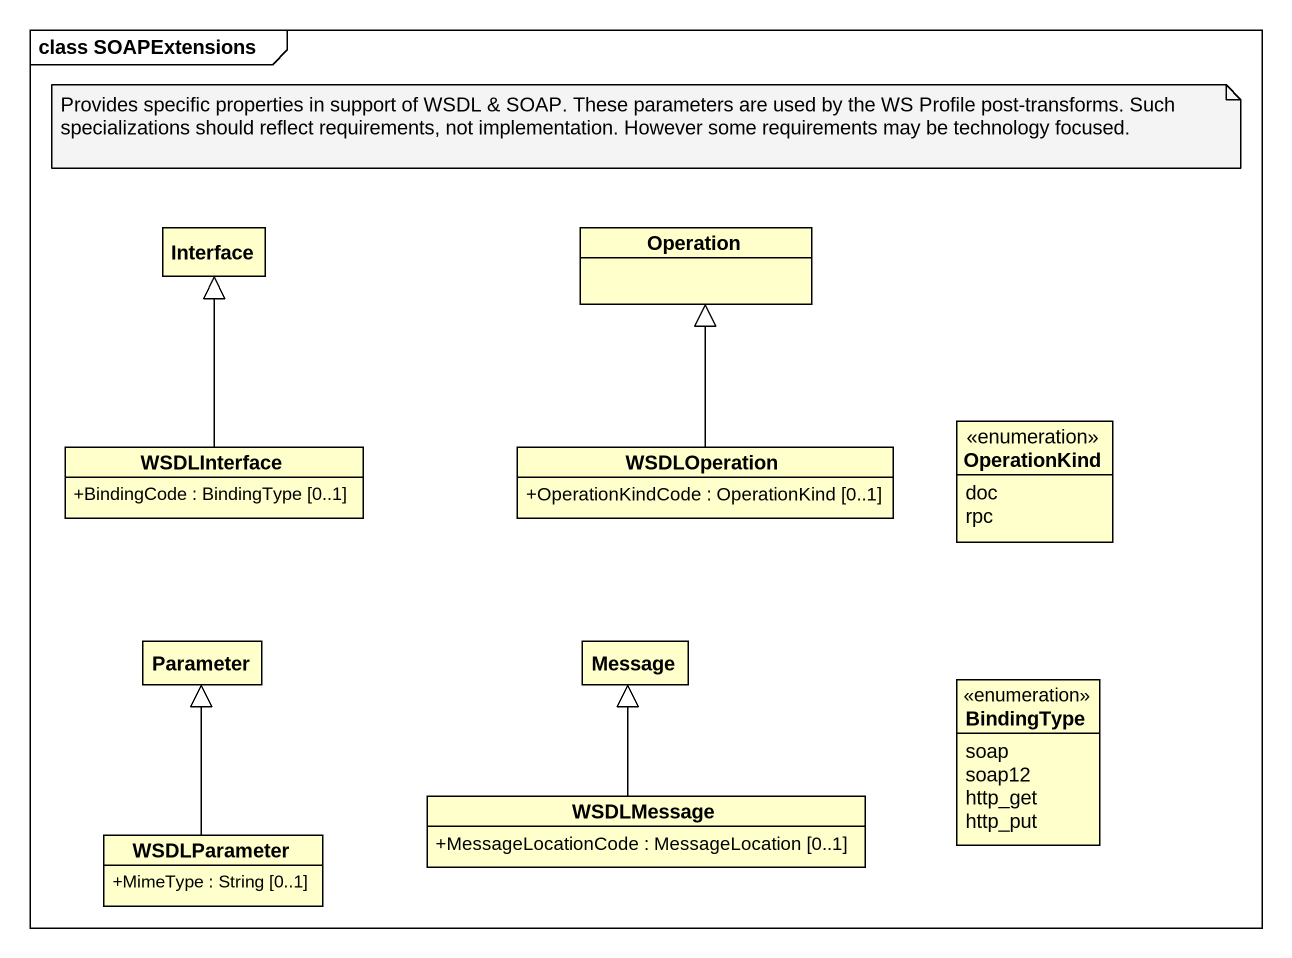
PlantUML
@startuml
mainframe class SOAPExtensions
hide circle
hide empty members
skinparam classAttributeIconSize 0
class "Interface" as Interface_
class Operation
class WSDLInterface {
  +BindingCode : BindingType [0..1]
}
class WSDLOperation {
  +OperationKindCode : OperationKind [0..1]
}
enum OperationKind {
  doc
  rpc
}
class Parameter
class Message
enum BindingType {
  soap
  soap12
  http_get
  http_put
}
class WSDLMessage {
  +MessageLocationCode : MessageLocation [0..1]
}
class WSDLParameter {
  +MimeType : String [0..1]
}
WSDLInterface -up-|> Interface_
WSDLOperation -up-|> Operation
WSDLMessage -up-|> Message
WSDLParameter -up-|> Parameter
note as N1
  Provides specific properties in support of WSDL & SOAP. These parameters are used by the WS Profile post-transforms. Such specializations should reflect requirements, not implementation. However some requirements may be technology focused.
end note
@enduml
